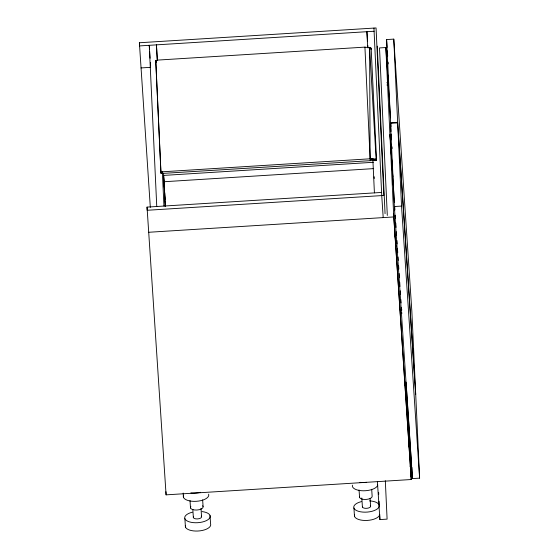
<?xml version="1.0" encoding="UTF-8"?>
<svg xmlns="http://www.w3.org/2000/svg" width="559" height="559" viewBox="0 0 559 559"><rect width="100%" height="100%" fill="white"/><g stroke="black" fill="none" stroke-linecap="round" stroke-linejoin="round"><path stroke-width="0.84" d="M376.431 158.959L376.368 159.895L374.865 160.405L161.376 173.486L160.985 173.038L155.765 60.784L157.386 60.106L364.929 47.124L370.68 47.969L371.393 49.367L371.155 48.263L376.521 159.553C375.872 160.51 376.563 157.582 376.521 159.553L376.466 158.791L376.486 159.727M155.765 60.784L160.859 171.145L162.585 171.781L370.121 158.798L374.809 159.392L376.312 159.105L376.172 160.042L369.611 47.718L370.945 48.109L371.393 49.367M375.914 160.174L376.116 159.224L370.121 158.798L364.929 47.124M155.856 62.853L156.08 60.47M375.739 159.79L375.606 160.286L375.194 159.406L370.121 158.798L369.611 47.718M371.344 49.199L370.945 48.109L371.211 49.052L370.736 48.829M375.403 159.853L375.25 160.363L375.194 159.406M185.378 525.823L185.427 526.885L185.357 525.418M354.427 515.244L354.476 516.306A12.78 5.618 -3.8 0 0 367.291 520.429A12.78 5.618 -3.8 0 0 379.715 514.734M374.097 31.248L139.54 45.922L139.387 42.757L376.06 27.95L383.851 195.461L147.185 210.275L147.038 207.109L381.594 192.436M391.034 131.463L386.59 39.57L393.774 39.123L411.843 311.188L415.714 394.388L397.645 122.323L393.774 39.123M388.281 84.206L385.85 47.529L379.512 47.927L387.303 215.446M141.001 67.932L150.553 67.332M386.877 82.536L388.128 82.459L387.911 79.008M386.982 84.13L388.226 84.046L388.477 87.239L388.442 86.261M387.073 85.478L388.323 85.401M390.461 122.77L397.645 122.323M397.666 122.882L390.482 123.329L394.354 206.53L412.423 478.595L419.613 478.141L415.742 394.947L397.666 122.882L401.537 206.082L419.613 478.141M165.485 206.068L163.57 175.414L373.363 162.292M163.864 181.745L373.657 168.615M394.354 206.53L401.537 206.082M148.645 232.278L393.767 216.941L385.85 47.529M400.188 310.014L401.928 309.903M400.335 313.18L402.075 313.068M404.43 382.363L406.162 382.251M404.576 385.528L406.309 385.417L406.204 383.048M408.594 446.229L410.334 446.124L410.362 446.683L408.622 446.788M409.908 466.143L411.648 466.031L406.309 385.417M147.038 207.109L166.086 494.855L411.207 479.524L410.572 465.899M377.395 481.634L379.917 519.584L387.101 519.129L385.319 480.74M370.002 47.774L370.841 48.458M395.157 235.612L395.052 234.305L395.122 236.01M395.129 235.108L395.227 236.548M376.312 159.105L376.368 159.895M376.116 159.224L376.172 160.042M395.206 236.136L395.311 237.792M386.59 39.57L387.108 47.396M387.338 50.876L387.687 56.089M388.086 62.175L388.205 63.915M388.4 85.946L390.455 117.802M390.797 123.022L391.027 126.495M391.209 134.069L391.579 139.848M392.041 146.8L392.159 148.54M392.313 168.958L390.028 134.572L394.395 202.218M392.425 170.691L392.83 176.777M393.236 182.856L393.403 185.462M394.682 206.557L394.913 210.037M395.262 215.25L395.493 218.723M395.779 223.069L396.065 227.408M396.352 231.754L396.583 235.227M396.932 240.44L397.163 243.92M397.449 248.259L397.742 252.605M398.029 256.951L398.26 260.424M398.609 265.637L398.84 269.11M399.126 273.456L399.412 277.802M399.699 282.141L399.992 286.488M400.279 290.834L400.51 294.307M400.859 299.519L401.089 302.992M401.376 307.338L401.551 309.945M393.62 213.783L411.061 476.359M393.641 215.047L411.207 479.524M383.201 217.605L381.741 195.594L373.95 28.083M367.536 41.121L366.907 31.695L367.64 47.382M367.822 45.405L367.99 47.976M370.121 158.798L370.247 160.692M371.693 489.3L372.133 495.882A6.387 2.809 -3.8 0 1 365.977 499.453A6.387 2.809 -3.8 0 1 359.507 496.671M370.1 498.614L370.589 506.014M361.813 497.964L362.414 507.006M359.067 489.998L359.563 497.405M353.931 508.033L354.476 516.306L354.413 514.839M210.023 515.559L210.575 523.839A12.78 5.618 -3.8 0 1 199.912 530.854A12.78 5.618 -3.8 0 1 185.364 526.892M202.644 499.872L203.085 506.461M200.995 508.369L201.54 516.593M192.82 509.361L193.365 517.578M190.018 500.578L190.507 507.984M157.47 60.386L156.443 44.867L157.17 60.547M163.57 175.414L164.612 191.052M164.73 192.792L165.191 199.738M165.303 201.478L165.59 205.824M155.884 60.617L156.017 62.517M162.585 171.781L162.711 173.681M162.194 171.788L162.32 173.681M161.837 171.753L161.963 173.653M183.184 493.08L183.457 497.217M184.882 518.605L185.427 526.885M161.516 171.683L161.642 173.583M161.251 171.585L161.376 173.486M161.041 171.459L161.167 173.36M160.859 171.145L161.034 173.206M149.546 49.625L149.26 45.314L156.758 206.502M149.658 51.351L150.119 58.248M150.406 62.559L150.63 66.011M139.387 42.757L150.322 207.354M388.121 82.292L388.226 84.046M395.297 237.491L395.402 239.245M395.402 239.084L395.611 242.536M387.82 77.38L387.925 79.14M395.597 242.403L395.702 244.157M374.809 159.392L374.865 160.405M387.743 75.968L387.841 77.652M395.681 243.885L395.779 245.569M387.771 76.366L387.68 74.724M395.751 245.17L395.842 246.819M411.899 467.324L412.423 478.595M410.432 465.549L410.634 469.909M391.789 161.139L392.083 167.462M377.269 46.166L385.06 213.678M374.188 176.749L374.264 178.496M372.867 159.776L374.411 192.883M378.66 492.535L378.743 494.282M379.065 501.262L379.226 504.749M379.673 514.343L379.917 519.584M163.549 173.227L165.087 206.334M162.438 173.814L163.941 206.047M165.939 491.689L166.086 494.855M201.247 516.146A4.151 1.824 -3.8 0 1 197.537 518.913A4.151 1.824 -3.8 0 1 193.596 516.621M202.631 505.776A6.387 2.809 -3.8 0 1 196.929 510.032A6.387 2.809 -3.8 0 1 190.864 506.51M208.64 494.17A12.78 5.618 -3.8 0 1 196.293 501.311A12.78 5.618 -3.8 0 1 183.352 495.749M202.065 511.59A12.78 5.618 -3.8 0 1 207.731 519.87A12.78 5.618 -3.8 0 1 187.489 521.135A12.78 5.618 -3.8 0 1 192.352 512.198M200.576 492.304A12.78 5.618 -3.8 0 1 190.864 492.912M370.296 505.567A4.151 1.824 -3.8 0 1 367.13 508.285A4.151 1.824 -3.8 0 1 362.386 506.524M377.758 485.065A12.78 5.618 -3.8 0 1 363.664 490.788A12.78 5.618 -3.8 0 1 352.408 485.17M369.534 500.878A12.78 5.618 -3.8 0 1 377.402 508.851A12.78 5.618 -3.8 0 1 356.894 510.723A12.78 5.618 -3.8 0 1 361.407 501.619M366.445 482.305A12.78 5.618 -3.8 0 1 359.919 482.34"/></g></svg>
